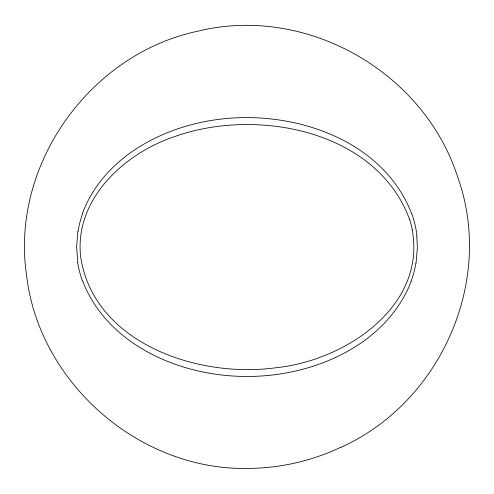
<?xml version="1.0" encoding="UTF-8"?>
<svg xmlns="http://www.w3.org/2000/svg" width="494" height="494" viewBox="0 0 494 494"><rect width="100%" height="100%" fill="white"/><g stroke="black" fill="none" stroke-linecap="round" stroke-linejoin="round"><path stroke-width="0.74" d="M77.848 231.544L76.607 247L77.836 262.456M416.072 263.006L417.393 247.556L416.763 235.934M82.646 212.957C103.382 157.957 161.939 126.773 217.632 119.523C291.614 109.427 382.628 138.715 411.545 213.476M411.175 281.549C385.907 345.8 312.369 376.724 247 376.44C181.471 376.737 107.661 345.609 82.64 281.037M340.527 447.49C440.413 402.931 494.821 281.037 457.852 177.562C424.167 71.803 306.391 4.761 198.514 31.042C89.834 53.611 10.269 165.015 26.546 275.102C38.847 382.498 138.944 470.239 247 468.417A220.089 220.083 -33.1 0 0 340.49 447.416M409.526 219.25C376.447 130.076 256.738 107.556 175.413 136.325C124.513 152.979 73.507 199.57 80.775 257.769C94.669 344.151 199.397 378.509 276.029 367.727C343.898 360.978 426.6 307.138 412.181 229.642M409.594 219.225A84.474 75.045 -89.5 0 1 412.262 229.624M82.486 281.105A93.014 83.986 -89.5 0 1 77.657 262.493M78.015 231.575A93.916 84.474 89.8 0 1 82.801 213.025M411.718 213.402A92.205 83.171 -89.6 0 1 416.961 235.904M415.923 262.969A93.261 83.894 89.8 0 1 411.033 281.487"/></g></svg>
